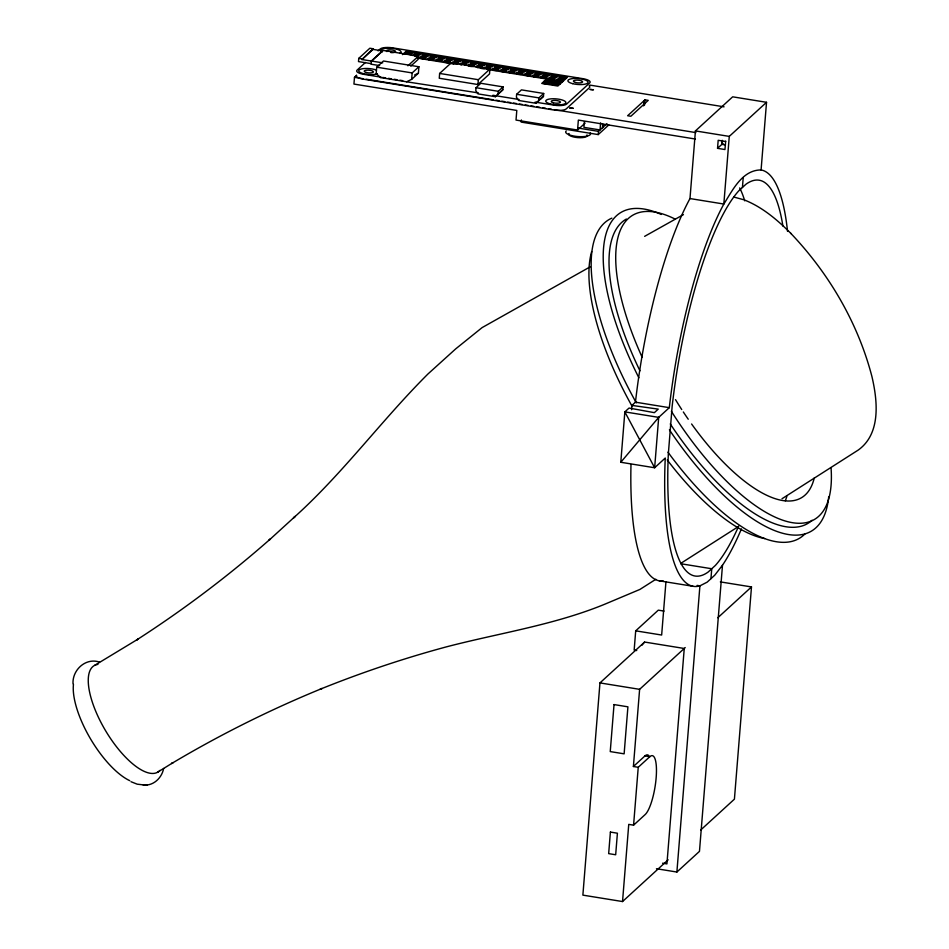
<?xml version="1.0" encoding="UTF-8"?>
<svg xmlns="http://www.w3.org/2000/svg" width="949" height="949" viewBox="0 0 949 949"><rect width="100%" height="100%" fill="white"/><g stroke="black" fill="none" stroke-linecap="round" stroke-linejoin="round"><path stroke-width="1.42" d="M73.026 683.826C72.183 669.958 85.766 657.337 99.55 662.117M356.658 75.339L354.487 77.32L353.941 84.07L516.802 110.44L516.019 120.084L577.55 130.049L585.13 123.109M382.732 62.836L361.925 59.538L373.016 49.384L373.064 48.743L369.849 48.221L358.758 58.375L358.497 61.59L371.391 63.678M361.925 59.538L373.064 48.743M376.706 67.189L376.184 73.619L380.763 77.616L406.552 81.792L411.641 79.36L418.402 73.192L418.912 66.75L383.455 61.009L376.706 67.189L412.163 72.931L418.912 66.75M411.641 79.36L412.163 72.931M379.636 65.6L371.118 64.212L371.379 60.997L382.957 50.404L418.414 56.157L418.153 59.372L410.798 66.11M439.636 73.441L439.257 78.257L477.94 84.532L489.518 73.939L489.898 69.111L451.214 62.848L439.636 73.441L478.332 79.704L489.898 69.111M476.007 87.699L475.781 90.594L477.964 93.88L495.378 96.703L502.84 89.787L503.077 86.893L480.835 83.287L476.007 87.699L498.261 91.306L503.077 86.893M477.94 84.532L478.332 79.704M495.378 96.703L498.023 94.2L498.261 91.306M516.636 94.283L516.398 97.178L518.581 100.464L535.995 103.275L543.469 96.359L543.694 93.465L521.452 89.87L516.636 94.283L538.878 97.877L543.694 93.465M521.369 119.965L521.191 122.101L598.238 134.58L608.807 124.912M538.878 97.877L538.641 100.772L535.995 103.275M577.55 130.049L578.356 120.084L695.332 139.029M584.382 121.65L583.92 127.344L600.041 129.954L600.622 122.836M598.238 134.58L598.499 131.365L606.957 123.619M602.461 127.747L602.757 123.987M602.852 127.391L603.03 125.138M643.624 105.873L644.039 100.724M644.585 104.995L645 99.847L648.226 100.369L630.86 116.252L627.633 115.731L645 99.847M644.49 642.153L599.958 682.912L582.876 895.132L622.532 901.55L668.155 859.794M656.459 868.726L676.886 872.036L699.911 585.853A210.939 53.203 -80.8 0 1 665.249 458.035L654.644 467.75L620.788 462.27L624.845 411.89L629.045 408.046L654.359 412.661L658.215 409.126L631.939 405.401L631.595 409.719M664.063 611.097L658.298 610.16L635.7 630.836L634.157 650.124L636.732 650.551M622.532 901.55L628.748 824.384L633.576 825.167L645.154 814.574A30.38 7.663 -80.8 0 0 656.162 777.682A30.38 7.663 -80.8 0 0 649.816 756.697L644.976 755.914L633.398 766.495L638.238 767.29L649.816 756.697M633.398 766.495L639.614 689.33L685.225 647.574M633.576 825.167L638.238 767.29M631.939 405.401L635.45 402.174A210.939 53.203 -80.8 0 1 689.982 198.555L695.427 130.915L732.675 96.822L766.531 102.302L761.086 169.942A210.939 53.203 -80.8 0 1 787.54 231.402M665.937 581.856L661.655 635.035L635.7 630.836M725.688 141.081L724.953 149.539L717.539 148.341L718.179 140.298L725.605 141.496M722.201 140.345L721.881 144.367L717.539 148.341M725.38 144.936L722.153 144.414L722.462 140.559M766.531 102.302L729.271 136.395L723.838 204.035A210.939 53.203 -80.8 0 0 669.306 407.667L658.701 417.37L620.788 462.27M710.943 578.688L711.75 568.748L680.718 563.73M742.426 187.475L743.221 177.546M741.406 528.937A210.939 53.203 -80.8 0 1 722.497 565.189L699.472 851.36L676.886 872.036M720.327 581.891L751.489 586.933L734.419 799.153L700.742 829.972M163.631 768.453C162.018 777.302 154.39 785.203 145.067 785.108M722.497 565.189L714.727 575.224L707.159 582.152L699.911 585.853L697.088 585.403M641.892 645.273L644.596 642.046L684.253 648.475L666.922 863.91L662.592 863.199M540.811 98.862L543.469 96.359M365.472 62.444L357.049 70.143A10.131 2.977 4.6 0 0 363.835 74.354L381.237 77.177L380.763 77.616M378.093 50.89L380.205 48.957A10.131 2.977 4.6 0 1 392.767 47.877L582.983 78.684A10.131 2.977 4.6 0 1 589.756 82.895L566.612 104.082A10.131 2.977 4.6 0 1 554.05 105.161L535.117 102.101M371.593 61.104L382.684 50.949L373.016 49.384M402.447 54.639L406.314 51.116L567.502 77.213L557.858 86.039L541.749 83.429L546.565 79.016M407.892 65.778L418.414 56.157M406.552 81.792L478.355 92.907M498.023 94.2L502.84 89.787M722.153 144.414L723.114 143.524M717.812 617.752L751.489 586.933M655.854 579.281L639.923 589.424L605.023 604.11C554.002 625.094 499.21 633.054 446.137 646.933C403.337 658.476 361.261 672.639 320.145 689.235L322.008 688.488C270.085 709.71 219.788 734.823 171.603 763.53L172.991 762.664L157.309 772.391M680.836 563.338L738.298 526.648M782.012 498.735L858.204 450.075C881.218 433.634 877.54 400.502 871.906 376.456C857.92 322.802 828.845 273.3 790.695 233.24M94.71 665.332L137.89 639.187L136.49 640.065C183.584 609.744 228.412 575.924 270.465 538.913L268.864 540.384L295.175 516.386L293.443 517.976C342.589 473.978 381.439 420.312 428.023 373.918L455.757 348.829L482.116 327.595L590.314 266.764M644.632 236.348L683.422 214.628M414.571 75.007L418.402 73.192M761.086 169.942C742.225 169.907 732.592 190.286 723.838 204.035L689.982 198.555M130.986 781.715L137.214 784.182L145.28 785.096M143.287 785.191L147.095 785.013M414.393 55.861L416.469 56.513M404.464 53.666L410.917 54.71M589.839 85.09L724.075 106.834M417.441 58.114L453.717 63.986M481.285 68.447L484.18 68.921M487.086 69.384L562.686 81.626M544.157 81.223L560.278 83.832M358.758 58.375L361.972 58.897M382.672 77.415L385.543 77.877M388.402 78.34L391.273 78.803M394.143 79.265L397.002 79.728M399.873 80.191L402.732 80.665M492.911 95.268L519.115 99.503M695.427 130.915L729.271 136.395M354.487 77.32L363.242 78.731M366.16 79.206L493.1 99.764M496.019 100.238L498.937 100.713M501.855 101.187L504.773 101.65M507.691 102.124L510.609 102.599M513.528 103.073L516.446 103.548M519.364 104.022L522.282 104.485M525.2 104.959L528.119 105.434M531.037 105.908L533.955 106.383M536.873 106.857L539.791 107.332M542.709 107.795L545.628 108.269M548.546 108.744L551.464 109.218M554.382 109.693L695.914 132.611M578.143 128.068L598.499 131.365M635.45 402.174L669.306 407.667M659.223 580.812L693.078 586.292M599.958 682.912L639.614 689.33M733.743 197.024L743.518 199.67M744.538 200.025C762.545 207.202 777.575 220.085 791.11 233.656M669.413 429.731L671.738 433.29A185.624 70.665 59.1 0 0 828.714 496.683M159.942 770.386A62.029 23.606 59.1 0 1 104.888 729.544A62.029 23.606 59.1 0 1 97.949 664.371M129.752 780.671A63.18 24.045 59.1 0 1 90.191 738.31A63.18 24.045 59.1 0 1 73.453 684.407M814.254 477.964A151.876 57.818 59.1 0 1 691.596 423.989M688.239 419.233A151.876 57.818 59.1 0 1 683.316 411.961M681.726 409.529A151.876 57.818 59.1 0 1 675.498 399.636M764.633 538.546A177.19 67.45 59.1 0 1 667.242 459.945M631.987 406.101A177.19 67.45 59.1 0 1 591.678 251.568M786.84 496.374A151.876 57.818 59.1 0 1 785.298 500.787M831.051 467.833A177.19 67.45 59.1 0 1 782.023 519.945A177.19 67.45 59.1 0 1 671.37 411.285M642.165 357.287A177.19 67.45 59.1 0 1 674.988 219.017M812.083 520.254A177.19 67.45 59.1 0 1 670.255 423.918M639.946 370.834A177.19 67.45 59.1 0 1 626.387 219.017M805.013 533.872A185.624 70.665 59.1 0 1 667.966 452.187M636.316 402.862A185.624 70.665 59.1 0 1 611.844 218.14M638.855 377.773A185.624 70.665 59.1 0 1 661.263 214.45M644.976 755.914A30.38 7.663 -80.8 0 1 648.997 755.819M589.127 85.79A10.131 2.977 4.6 0 1 589.365 87.723L566.221 108.91A10.131 2.977 4.6 0 1 553.658 109.989L363.443 79.182A10.131 2.977 4.6 0 1 356.373 75.327M382.115 51.993A10.131 2.977 4.6 0 1 391.296 48.269A10.131 2.977 4.6 0 1 399.6 53.429M377.417 73.725A10.131 2.977 4.6 0 1 362.791 73.488A10.131 2.977 4.6 0 1 361.272 68.992A10.131 2.977 4.6 0 1 376.16 70.024M386.931 51.578A4.638 1.364 4.6 0 1 389.553 49.822A4.638 1.364 4.6 0 1 395.579 51.365A4.638 1.364 4.6 0 1 390.869 52.586M412.471 55.481A3.381 0.996 4.6 0 1 416.552 55.659A3.381 0.996 4.6 0 1 418.011 56.904M461.38 64.923A3.381 0.996 4.6 0 1 460.633 63.369A3.381 0.996 4.6 0 1 465.781 63.785A3.381 0.996 4.6 0 1 464.737 65.208M485.556 68.838A3.381 0.996 4.6 0 1 485.236 67.189A3.381 0.996 4.6 0 1 490.514 68.043A3.381 0.996 4.6 0 1 487.228 69.111M468.759 66.015A3.381 0.996 4.6 0 1 469.874 64.508A3.381 0.996 4.6 0 1 474.559 65.706A3.381 0.996 4.6 0 1 470.241 66.394M590.231 132.931A12.491 3.677 4.6 0 1 577.763 136.549A12.491 3.677 4.6 0 1 566.185 130.962M586.968 134.912A9.276 2.728 4.6 0 1 577.692 137.605A9.276 2.728 4.6 0 1 569.092 133.453M663.268 580.942A210.939 53.203 -80.8 0 1 630.99 464.488M782.901 226.04A200.488 50.57 -80.8 0 0 746.021 184.189L738.82 190.773A200.488 50.57 -80.8 0 0 672.165 406.196L668.321 454.073A200.488 50.57 -80.8 0 0 708.144 572.045L715.344 565.462A200.488 50.57 -80.8 0 0 738.702 526.102M739.674 187.914A200.488 50.57 -80.8 0 1 744.716 200.832M614.027 704.573L610.243 751.584L624.134 753.838L627.918 706.827L614.027 704.573M610.397 832.071L608.665 853.626L615.676 854.764L617.408 833.21L610.397 832.071M658.701 417.37L654.644 467.75L624.845 411.89L658.701 417.37M569.875 108.032L573.22 108.328L569.875 108.032M590.136 89.455L593.469 89.823L590.195 89.408M407.524 52.61L410.822 53.002L407.524 52.61M415.579 53.915L418.877 54.307L415.579 53.915M421.237 57.426L424.523 57.818L421.237 57.426M423.645 55.22L426.931 55.611L423.645 55.22M429.292 58.731L432.59 59.123L429.292 58.731M431.7 56.525L434.998 56.916L431.7 56.525M437.347 60.036L440.644 60.428L437.347 60.036M439.767 57.83L443.053 58.221L439.767 57.83M445.413 61.341L448.699 61.732L445.413 61.341M447.821 59.135L451.119 59.526L447.821 59.135M453.468 62.646L456.766 63.037L453.468 62.646M455.888 60.439L459.174 60.831L455.888 60.439M461.534 63.951L464.82 64.354L461.534 63.951M463.942 61.744L467.24 62.136L463.942 61.744M469.589 65.256L472.887 65.659L469.589 65.256M471.997 63.049L475.295 63.453L471.997 63.049M477.655 66.56L480.941 66.964L477.655 66.56M480.064 64.354L483.349 64.757L480.064 64.354M485.71 67.865L489.008 68.269L485.71 67.865M488.118 65.659L491.416 66.062L488.118 65.659M493.765 69.17L497.062 69.574L493.765 69.17M496.185 66.964L499.471 67.367L496.185 66.964M501.831 70.475L505.129 70.878L501.831 70.475M504.239 68.269L507.537 68.672L504.239 68.269M509.886 71.78L513.184 72.183L509.886 71.78M512.306 69.574L515.592 69.977L512.306 69.574M517.952 73.085L521.238 73.488L517.952 73.085M520.36 70.878L523.658 71.282L520.36 70.878M526.007 74.39L529.305 74.793L526.007 74.39M528.415 72.183L531.713 72.587L528.415 72.183M534.073 75.695L537.359 76.098L534.073 75.695M536.482 73.488L539.779 73.892L536.482 73.488M542.128 76.999L545.426 77.403L542.128 76.999M544.536 74.793L547.834 75.196L544.536 74.793M545.367 82.717L548.664 83.121L545.367 82.717M547.775 80.511L551.072 80.914L547.775 80.511M550.195 78.304L553.481 78.708L550.195 78.304M552.603 76.098L555.889 76.501L552.603 76.098M553.421 84.022L556.719 84.425L553.421 84.022M555.841 81.816L559.127 82.219L555.841 81.816M558.249 79.609L561.547 80.013L558.249 79.609M560.657 77.403L563.955 77.806L560.657 77.403M544.714 81.578L542.792 83.346L549.234 84.39L551.167 82.622L544.714 81.578M555.189 80.677L553.255 82.444L559.708 83.488L561.642 81.721L555.189 80.677M550.515 103.963A10.131 2.977 4.6 0 0 565.901 102.646A10.131 2.977 4.6 0 0 551.013 98.838A10.131 2.977 4.6 0 0 550.515 103.963M572.698 83.666A10.131 2.977 4.6 0 0 588.083 82.338A10.131 2.977 4.6 0 0 573.196 78.53A10.131 2.977 4.6 0 0 572.698 83.666M366.397 72.515A4.638 1.364 4.6 0 0 373.443 71.91A4.638 1.364 4.6 0 0 366.622 70.167A4.638 1.364 4.6 0 0 366.397 72.515M575.568 82.492A4.638 1.364 4.6 0 0 582.615 81.887A4.638 1.364 4.6 0 0 575.794 80.143A4.638 1.364 4.6 0 0 575.568 82.492M553.386 102.8A4.638 1.364 4.6 0 0 560.432 102.195A4.638 1.364 4.6 0 0 553.611 100.452A4.638 1.364 4.6 0 0 553.386 102.8M415.425 54.888A3.381 0.996 4.6 0 0 420.561 54.449A3.381 0.996 4.6 0 0 415.603 53.18A3.381 0.996 4.6 0 0 415.425 54.888M423.491 56.193A3.381 0.996 4.6 0 0 428.616 55.754A3.381 0.996 4.6 0 0 423.657 54.484A3.381 0.996 4.6 0 0 423.491 56.193M431.546 57.498A3.381 0.996 4.6 0 0 436.682 57.059A3.381 0.996 4.6 0 0 431.712 55.789A3.381 0.996 4.6 0 0 431.546 57.498M439.612 58.802A3.381 0.996 4.6 0 0 444.737 58.364A3.381 0.996 4.6 0 0 439.778 57.094A3.381 0.996 4.6 0 0 439.612 58.802M447.667 60.107A3.381 0.996 4.6 0 0 452.803 59.668A3.381 0.996 4.6 0 0 447.833 58.399A3.381 0.996 4.6 0 0 447.667 60.107M407.37 53.583A3.381 0.996 4.6 0 0 412.495 53.144A3.381 0.996 4.6 0 0 407.536 51.875A3.381 0.996 4.6 0 0 407.37 53.583M455.734 61.412A3.381 0.996 4.6 0 0 460.858 60.973A3.381 0.996 4.6 0 0 455.9 59.704A3.381 0.996 4.6 0 0 455.734 61.412M463.788 62.717A3.381 0.996 4.6 0 0 468.913 62.278A3.381 0.996 4.6 0 0 463.954 61.009A3.381 0.996 4.6 0 0 463.788 62.717M487.964 66.632A3.381 0.996 4.6 0 0 493.1 66.193A3.381 0.996 4.6 0 0 488.13 64.923A3.381 0.996 4.6 0 0 487.964 66.632M512.152 70.558A3.381 0.996 4.6 0 0 517.276 70.107A3.381 0.996 4.6 0 0 512.318 68.838A3.381 0.996 4.6 0 0 512.152 70.558M520.206 71.863A3.381 0.996 4.6 0 0 525.331 71.412A3.381 0.996 4.6 0 0 520.372 70.143A3.381 0.996 4.6 0 0 520.206 71.863M504.085 69.241A3.381 0.996 4.6 0 0 509.222 68.802A3.381 0.996 4.6 0 0 504.251 67.533A3.381 0.996 4.6 0 0 504.085 69.241M479.909 65.327A3.381 0.996 4.6 0 0 485.034 64.888A3.381 0.996 4.6 0 0 480.075 63.619A3.381 0.996 4.6 0 0 479.909 65.327M471.843 64.022A3.381 0.996 4.6 0 0 476.979 63.583A3.381 0.996 4.6 0 0 472.021 62.314A3.381 0.996 4.6 0 0 471.843 64.022M528.261 73.168A3.381 0.996 4.6 0 0 533.397 72.717A3.381 0.996 4.6 0 0 528.439 71.448A3.381 0.996 4.6 0 0 528.261 73.168M496.03 67.937A3.381 0.996 4.6 0 0 501.155 67.498A3.381 0.996 4.6 0 0 496.197 66.228A3.381 0.996 4.6 0 0 496.03 67.937M453.314 63.619A3.381 0.996 4.6 0 0 458.45 63.18A3.381 0.996 4.6 0 0 453.48 61.91A3.381 0.996 4.6 0 0 453.314 63.619M445.259 62.314A3.381 0.996 4.6 0 0 450.384 61.875A3.381 0.996 4.6 0 0 445.425 60.606A3.381 0.996 4.6 0 0 445.259 62.314M421.083 58.399A3.381 0.996 4.6 0 0 426.208 57.96A3.381 0.996 4.6 0 0 421.249 56.691A3.381 0.996 4.6 0 0 421.083 58.399M437.192 61.009A3.381 0.996 4.6 0 0 442.329 60.57A3.381 0.996 4.6 0 0 437.37 59.301A3.381 0.996 4.6 0 0 437.192 61.009M429.138 59.704A3.381 0.996 4.6 0 0 434.262 59.265A3.381 0.996 4.6 0 0 429.304 57.996A3.381 0.996 4.6 0 0 429.138 59.704M509.732 72.765A3.381 0.996 4.6 0 0 514.868 72.314A3.381 0.996 4.6 0 0 509.91 71.045A3.381 0.996 4.6 0 0 509.732 72.765M477.501 67.533A3.381 0.996 4.6 0 0 482.626 67.094A3.381 0.996 4.6 0 0 477.667 65.825A3.381 0.996 4.6 0 0 477.501 67.533M517.798 74.069A3.381 0.996 4.6 0 0 522.923 73.619A3.381 0.996 4.6 0 0 517.964 72.349A3.381 0.996 4.6 0 0 517.798 74.069M501.677 71.46A3.381 0.996 4.6 0 0 506.802 71.009A3.381 0.996 4.6 0 0 501.843 69.74A3.381 0.996 4.6 0 0 501.677 71.46M525.853 75.374A3.381 0.996 4.6 0 0 530.989 74.924A3.381 0.996 4.6 0 0 526.019 73.654A3.381 0.996 4.6 0 0 525.853 75.374M493.61 70.143A3.381 0.996 4.6 0 0 498.747 69.704A3.381 0.996 4.6 0 0 493.788 68.435A3.381 0.996 4.6 0 0 493.61 70.143M533.919 76.679A3.381 0.996 4.6 0 0 539.044 76.228A3.381 0.996 4.6 0 0 534.085 74.959A3.381 0.996 4.6 0 0 533.919 76.679M552.448 77.083A3.381 0.996 4.6 0 0 557.573 76.632A3.381 0.996 4.6 0 0 552.615 75.362A3.381 0.996 4.6 0 0 552.448 77.083M541.974 77.984A3.381 0.996 4.6 0 0 547.11 77.533A3.381 0.996 4.6 0 0 542.14 76.264A3.381 0.996 4.6 0 0 541.974 77.984M550.04 79.289A3.381 0.996 4.6 0 0 555.165 78.838A3.381 0.996 4.6 0 0 550.206 77.569A3.381 0.996 4.6 0 0 550.04 79.289M536.327 74.473A3.381 0.996 4.6 0 0 541.452 74.022A3.381 0.996 4.6 0 0 536.493 72.753A3.381 0.996 4.6 0 0 536.327 74.473M558.095 80.594A3.381 0.996 4.6 0 0 563.22 80.155A3.381 0.996 4.6 0 0 558.261 78.886A3.381 0.996 4.6 0 0 558.095 80.594M544.382 75.778A3.381 0.996 4.6 0 0 549.518 75.327A3.381 0.996 4.6 0 0 544.56 74.058A3.381 0.996 4.6 0 0 544.382 75.778M560.503 78.387A3.381 0.996 4.6 0 0 565.64 77.937A3.381 0.996 4.6 0 0 560.669 76.667A3.381 0.996 4.6 0 0 560.503 78.387M553.267 85.007A3.381 0.996 4.6 0 0 558.403 84.568A3.381 0.996 4.6 0 0 553.445 83.298A3.381 0.996 4.6 0 0 553.267 85.007M547.62 81.495A3.381 0.996 4.6 0 0 552.757 81.056A3.381 0.996 4.6 0 0 547.787 79.787A3.381 0.996 4.6 0 0 547.62 81.495"/></g></svg>
